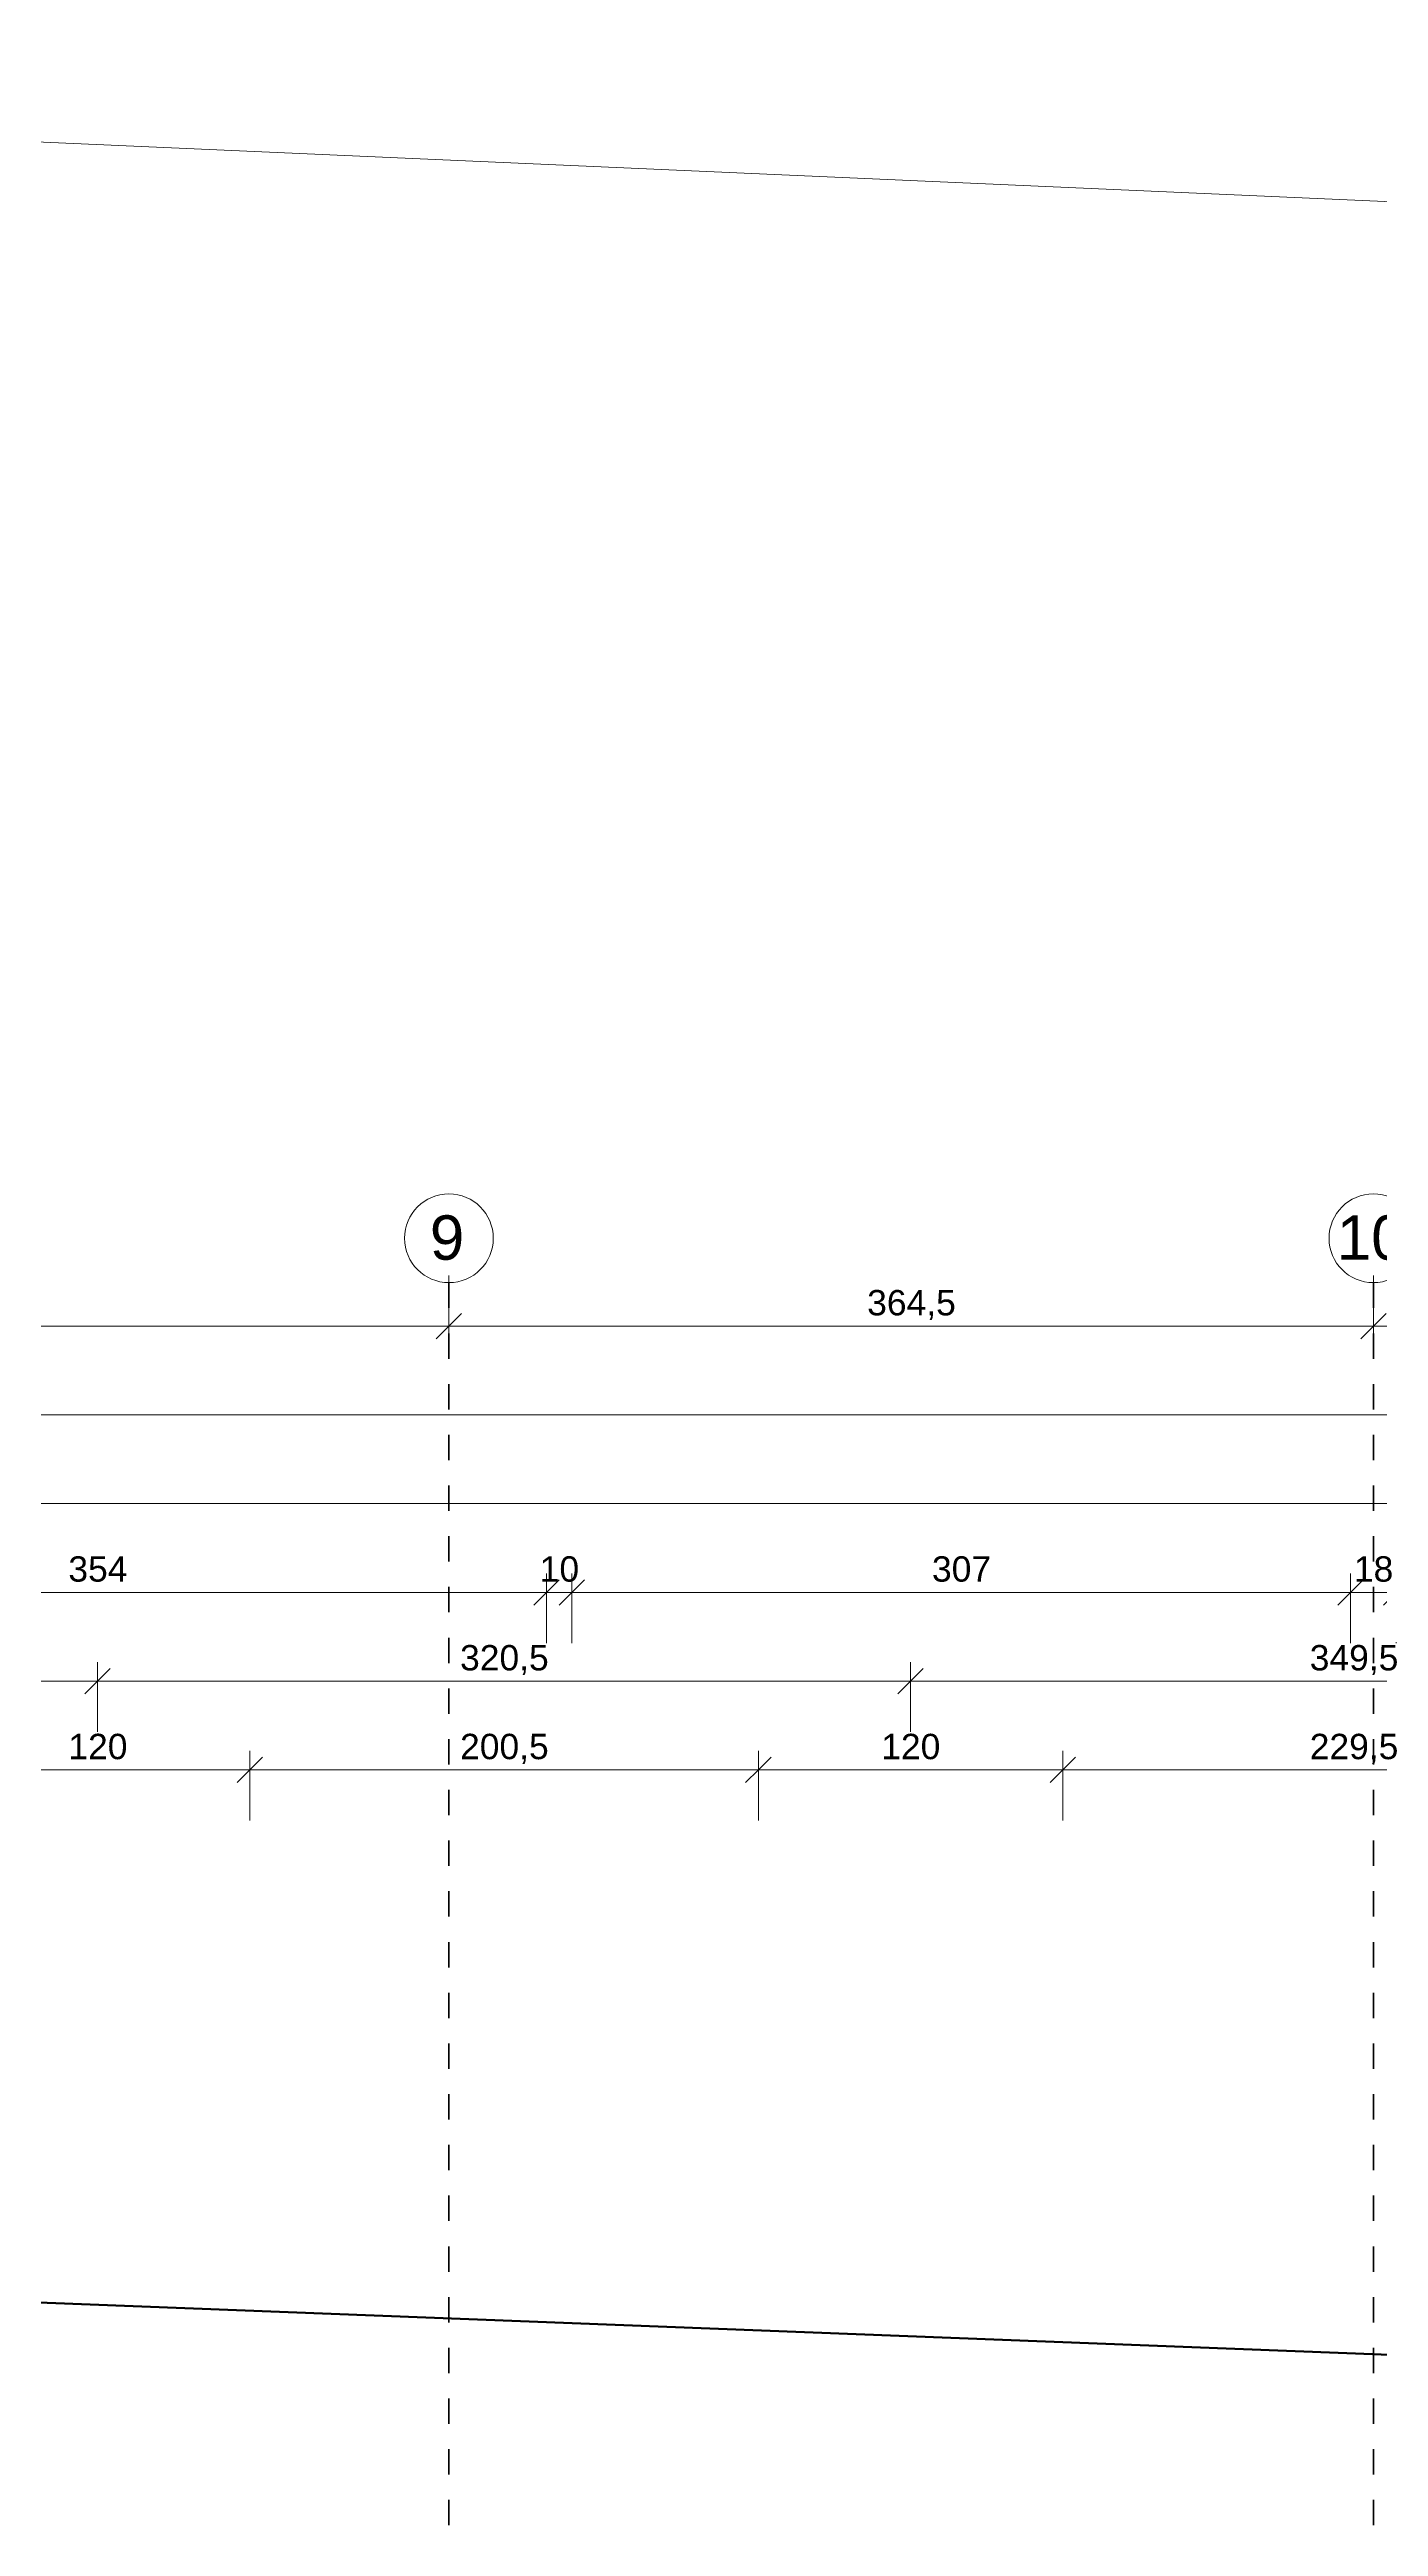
# Model space of a CAD drawing. Header units: metres. Extents: x 3.2 to 50, y 58.8 to 100.4.
# Drawn here: x 27.34 to 32.58, y 89.33 to 99.09 of the extents above; entities that cross this region are included whole.
import ezdxf

# ---------------------------------------------------------------- set-up
doc = ezdxf.new("R2010")
doc.units = ezdxf.units.M
doc.linetypes.add('Strich Punkt Mittel', pattern=[0.015875, 0.00635, -0.004763, 0, -0.004763])
for name, color, linetype, lineweight in [('A_2D', 7, 'Continuous', 13), ('A_Bemassung-50_', 4, 'Continuous', 9), ('A_Bemassung_', 4, 'Continuous', 9), ('A_Beschriftung_', 7, 'Continuous', 9), ('A_Grundstuecksgrenze', 5, 'Continuous', 70), ('A_Raster_', 1, 'Continuous', 9)]:
    doc.layers.add(name, color=color, linetype=linetype, lineweight=lineweight)
doc.styles.add('Arial_1', font='arial.ttf', dxfattribs={"height": 0.175})
doc.styles.add('Arial_5', font='arial.ttf', dxfattribs={"height": 0.1})
doc.dimstyles.new('WGA-Bemaßung', dxfattribs={"dimscale": 0.3048, "dimtxt": 0.102026, "dimasz": 0.328084, "dimexe": 0.246063, "dimexo": 0.0625, "dimgap": 0.04101, "dimtad": 1, "dimdec": 1, "dimlfac": 100, "dimrnd": 0.5, "dimdsep": 46, "dimtxsty": 'Arial_5', "dimblk1": 'OBLIQUE', "dimblk2": 'OBLIQUE', "dimsah": 1, "dimcen": 0.09, "dimdle": 0.246063, "dimazin": 2, "dimtfac": 1, "dimtdec": 4, "dimtix": 1, "dimtmove": 0, "dimatfit": 3, "dimfxl": 0.656168, "dimfxlon": 1, "dimtvp": 1, "dimtolj": 1, "dimtzin": 0, "dimarcsym": 2})
doc.dimstyles.new('WGA-Bemaßung_3', dxfattribs={"dimscale": 0.3048, "dimtxt": 0.102026, "dimasz": 0.328084, "dimexe": 0.246063, "dimexo": 0.0625, "dimgap": 0.04101, "dimtad": 1, "dimdec": 1, "dimlfac": 100, "dimrnd": 0.5, "dimdsep": 46, "dimtxsty": 'Arial_5', "dimblk1": 'OBLIQUE', "dimblk2": 'OBLIQUE', "dimsah": 1, "dimcen": 0.09, "dimdle": 0.246063, "dimazin": 2, "dimtfac": 1, "dimtdec": 4, "dimtix": 1, "dimtmove": 0, "dimatfit": 3, "dimfxl": 0.656168, "dimfxlon": 1, "dimtvp": 1, "dimtolj": 1, "dimtzin": 0, "dimarcsym": 2})

# ---------------------------------------------------------------- blocks, each defined once
blk = doc.blocks.new('Family - ___-3180367-263_PP_01OG_BT1')
at = {"layer": 'A_Grundstuecksgrenze'}
blk.add_line((48.514, 89.3843), (26.926, 90.2231), dxfattribs=at)
blk = doc.blocks.new('Raster - BS_Achse-112124-263_PP_01OG_BT1')
at = {"layer": 'A_Beschriftung_'}
blk.add_circle((0, 0), 0.0035, dxfattribs=at)
blk = doc.blocks.new('DIMBLOCK5-263_PP_01OG_BT1')
at = {"layer": 'A_Bemassung-50_', "transparency": 16777216}
for p, q in [((22.1677, 94.0581), (22.1677, 94.2581)), ((28.9127, 94.0581), (28.9127, 94.2581)), ((22.1677, 94.0581), (28.9127, 94.0581)), ((22.1677, 94.0581), (22.1677, 93.9831)), ((28.9127, 94.0581), (28.9127, 93.9831))]:
    blk.add_line(p, q, dxfattribs=at)
at = {"layer": 'A_Bemassung-50_', "lineweight": 35, "transparency": 16777216}
for p, q in [((22.1677, 94.0581), (22.1177, 94.0081)), ((22.1677, 94.0581), (22.2177, 94.1081)), ((28.9127, 94.0581), (28.8627, 94.0081)), ((28.9127, 94.0581), (28.9627, 94.1081))]:
    blk.add_line(p, q, dxfattribs=at)
at = {"layer": 'A_Bemassung-50_', "color": 0, "transparency": 16777216, "insert": (25.3667, 94.2005), "char_height": 0.1, "width": 0.416266, "attachment_point": 1, "line_spacing_factor": 0.941778, "style": 'Arial_5'}
blk.add_mtext('674,5', dxfattribs=at)
blk = doc.blocks.new('_Oblique')
at = {"color": 0, "linetype": 'ByBlock', "lineweight": -2}
blk.add_line((-0.5, -0.5), (0.5, 0.5), dxfattribs=at)
blk = doc.blocks.new('DIMBLOCK6-263_PP_01OG_BT1')
at = {"layer": 'A_Bemassung-50_', "transparency": 16777216}
for p, q in [((28.9127, 94.0581), (28.9127, 94.2581)), ((32.5577, 94.0581), (32.5577, 94.2581)), ((28.9127, 94.0581), (32.5577, 94.0581)), ((28.9127, 94.0581), (28.9127, 93.9831)), ((32.5577, 94.0581), (32.5577, 93.9831))]:
    blk.add_line(p, q, dxfattribs=at)
at = {"layer": 'A_Bemassung-50_', "lineweight": 35, "transparency": 16777216}
for p, q in [((28.9127, 94.0581), (28.8627, 94.0081)), ((28.9127, 94.0581), (28.9627, 94.1081)), ((32.5577, 94.0581), (32.5077, 94.0081)), ((32.5577, 94.0581), (32.6077, 94.1081))]:
    blk.add_line(p, q, dxfattribs=at)
at = {"layer": 'A_Bemassung-50_', "color": 0, "transparency": 16777216, "insert": (30.5617, 94.2005), "char_height": 0.1, "width": 0.416266, "attachment_point": 1, "line_spacing_factor": 0.941778, "style": 'Arial_5'}
blk.add_mtext('364,5', dxfattribs=at)
blk = doc.blocks.new('DIMBLOCK7-263_PP_01OG_BT1')
at = {"layer": 'A_Bemassung-50_', "transparency": 16777216}
for p, q in [((32.5577, 94.0581), (32.5577, 94.2581)), ((42.4027, 94.0581), (42.4027, 94.2581)), ((32.5577, 94.0581), (42.4027, 94.0581)), ((32.5577, 94.0581), (32.5577, 93.9831)), ((42.4027, 94.0581), (42.4027, 93.9831))]:
    blk.add_line(p, q, dxfattribs=at)
at = {"layer": 'A_Bemassung-50_', "lineweight": 35, "transparency": 16777216}
for p, q in [((32.5577, 94.0581), (32.5077, 94.0081)), ((32.5577, 94.0581), (32.6077, 94.1081)), ((42.4027, 94.0581), (42.3527, 94.0081)), ((42.4027, 94.0581), (42.4527, 94.1081))]:
    blk.add_line(p, q, dxfattribs=at)
at = {"layer": 'A_Bemassung-50_', "color": 0, "transparency": 16777216, "insert": (37.3067, 94.2005), "char_height": 0.1, "width": 0.416266, "attachment_point": 1, "line_spacing_factor": 0.941778, "style": 'Arial_5'}
blk.add_mtext('984,5', dxfattribs=at)
blk = doc.blocks.new('DIMBLOCK11-263_PP_01OG_BT1')
at = {"layer": 'A_Bemassung-50_', "transparency": 16777216}
for p, q in [((25.4177, 93.3581), (25.4177, 93.4331)), ((42.6627, 93.3581), (42.6627, 93.4331)), ((25.4177, 93.3581), (42.7377, 93.3581)), ((25.4177, 93.3581), (25.4177, 93.1581)), ((42.6627, 93.3581), (42.6627, 93.1581))]:
    blk.add_line(p, q, dxfattribs=at)
at = {"layer": 'A_Bemassung-50_', "lineweight": 35, "transparency": 16777216}
for p, q in [((25.4177, 93.3581), (25.4677, 93.4081)), ((42.6627, 93.3581), (42.7127, 93.4081)), ((25.4177, 93.3581), (25.3677, 93.3081)), ((42.6627, 93.3581), (42.6127, 93.3081))]:
    blk.add_line(p, q, dxfattribs=at)
at = {"layer": 'A_Bemassung-50_', "color": 0, "transparency": 16777216, "insert": (33.8283, 93.5005), "char_height": 0.1, "width": 0.50856, "attachment_point": 1, "line_spacing_factor": 0.941778, "style": 'Arial_5'}
blk.add_mtext('1724,5', dxfattribs=at)
blk = doc.blocks.new('DIMBLOCK24-263_PP_01OG_BT1')
at = {"layer": 'A_Bemassung-50_', "transparency": 16777216}
for p, q in [((7.6627, 93.7081), (7.6627, 93.7831)), ((42.6627, 93.7081), (42.6627, 93.7831)), ((7.5877, 93.7081), (42.7377, 93.7081)), ((7.6627, 93.7081), (7.6627, 93.5081)), ((42.6627, 93.7081), (42.6627, 93.5081))]:
    blk.add_line(p, q, dxfattribs=at)
at = {"layer": 'A_Bemassung-50_', "lineweight": 35, "transparency": 16777216}
for p, q in [((7.6627, 93.7081), (7.6127, 93.6581)), ((7.6627, 93.7081), (7.7127, 93.7581)), ((42.6627, 93.7081), (42.6127, 93.6581)), ((42.6627, 93.7081), (42.7127, 93.7581))]:
    blk.add_line(p, q, dxfattribs=at)
at = {"layer": 'A_Bemassung-50_', "color": 0, "transparency": 16777216, "insert": (25.0088, 93.8505), "char_height": 0.1, "width": 0.369177, "attachment_point": 1, "line_spacing_factor": 0.941778, "style": 'Arial_5'}
blk.add_mtext('3500', dxfattribs=at)
blk = doc.blocks.new('DIMBLOCK51-263_PP_01OG_BT1')
at = {"layer": 'A_Bemassung-50_', "transparency": 16777216}
for p, q in [((23.9577, 92.6581), (23.9577, 92.7331)), ((27.5277, 92.6581), (27.5277, 92.7331)), ((23.9577, 92.6581), (27.5277, 92.6581)), ((23.9577, 92.6581), (23.9577, 92.4581)), ((27.5277, 92.6581), (27.5277, 92.4581))]:
    blk.add_line(p, q, dxfattribs=at)
at = {"layer": 'A_Bemassung-50_', "lineweight": 35, "transparency": 16777216}
for p, q in [((23.9577, 92.6581), (24.0077, 92.7081)), ((27.5277, 92.6581), (27.5777, 92.7081)), ((23.9577, 92.6581), (23.9077, 92.6081)), ((27.5277, 92.6581), (27.4777, 92.6081))]:
    blk.add_line(p, q, dxfattribs=at)
at = {"layer": 'A_Bemassung-50_', "color": 0, "transparency": 16777216, "insert": (25.6273, 92.8005), "char_height": 0.1, "width": 0.276883, "attachment_point": 1, "line_spacing_factor": 0.941778, "style": 'Arial_5'}
blk.add_mtext('357', dxfattribs=at)
blk = doc.blocks.new('DIMBLOCK52-263_PP_01OG_BT1')
at = {"layer": 'A_Bemassung-50_', "transparency": 16777216}
for p, q in [((27.5277, 92.6581), (27.5277, 92.7331)), ((30.7327, 92.6581), (30.7327, 92.7331)), ((27.5277, 92.6581), (30.7327, 92.6581)), ((27.5277, 92.6581), (27.5277, 92.4581)), ((30.7327, 92.6581), (30.7327, 92.4581))]:
    blk.add_line(p, q, dxfattribs=at)
at = {"layer": 'A_Bemassung-50_', "lineweight": 35, "transparency": 16777216}
for p, q in [((27.5277, 92.6581), (27.5777, 92.7081)), ((30.7327, 92.6581), (30.7827, 92.7081)), ((27.5277, 92.6581), (27.4777, 92.6081)), ((30.7327, 92.6581), (30.6827, 92.6081))]:
    blk.add_line(p, q, dxfattribs=at)
at = {"layer": 'A_Bemassung-50_', "color": 0, "transparency": 16777216, "insert": (28.9567, 92.8005), "char_height": 0.1, "width": 0.416266, "attachment_point": 1, "line_spacing_factor": 0.941778, "style": 'Arial_5'}
blk.add_mtext('320,5', dxfattribs=at)
blk = doc.blocks.new('DIMBLOCK53-263_PP_01OG_BT1')
at = {"layer": 'A_Bemassung-50_', "transparency": 16777216}
for p, q in [((30.7327, 92.6581), (30.7327, 92.7331)), ((34.2277, 92.6581), (34.2277, 92.7331)), ((30.7327, 92.6581), (34.2277, 92.6581)), ((30.7327, 92.6581), (30.7327, 92.4581)), ((34.2277, 92.6581), (34.2277, 92.4581))]:
    blk.add_line(p, q, dxfattribs=at)
at = {"layer": 'A_Bemassung-50_', "lineweight": 35, "transparency": 16777216}
for p, q in [((30.7327, 92.6581), (30.7827, 92.7081)), ((34.2277, 92.6581), (34.2777, 92.7081)), ((30.7327, 92.6581), (30.6827, 92.6081)), ((34.2277, 92.6581), (34.1777, 92.6081))]:
    blk.add_line(p, q, dxfattribs=at)
at = {"layer": 'A_Bemassung-50_', "color": 0, "transparency": 16777216, "insert": (32.3067, 92.8005), "char_height": 0.1, "width": 0.416266, "attachment_point": 1, "line_spacing_factor": 0.941778, "style": 'Arial_5'}
blk.add_mtext('349,5', dxfattribs=at)
blk = doc.blocks.new('DIMBLOCK238-263_PP_01OG_BT1')
at = {"layer": 'A_Bemassung-50_', "lineweight": 35, "transparency": 16777216}
for p, q in [((26.9277, 92.3081), (26.8777, 92.2581)), ((26.9277, 92.3081), (26.9777, 92.3581)), ((28.1277, 92.3081), (28.0777, 92.2581)), ((28.1277, 92.3081), (28.1777, 92.3581))]:
    blk.add_line(p, q, dxfattribs=at)
at = {"layer": 'A_Bemassung-50_', "transparency": 16777216}
for p, q in [((26.9277, 92.3081), (26.9277, 92.3831)), ((26.9277, 92.3081), (28.1277, 92.3081)), ((26.9277, 92.3081), (26.9277, 92.1081)), ((28.1277, 92.3081), (28.1277, 92.3831)), ((28.1277, 92.3081), (28.1277, 92.1081))]:
    blk.add_line(p, q, dxfattribs=at)
at = {"layer": 'A_Bemassung-50_', "color": 0, "transparency": 16777216, "insert": (27.4123, 92.4505), "char_height": 0.1, "width": 0.276883, "attachment_point": 1, "line_spacing_factor": 0.941778, "style": 'Arial_5'}
blk.add_mtext('120', dxfattribs=at)
blk = doc.blocks.new('DIMBLOCK239-263_PP_01OG_BT1')
at = {"layer": 'A_Bemassung-50_', "lineweight": 35, "transparency": 16777216}
for p, q in [((28.1277, 92.3081), (28.0777, 92.2581)), ((28.1277, 92.3081), (28.1777, 92.3581)), ((30.1327, 92.3081), (30.0827, 92.2581)), ((30.1327, 92.3081), (30.1827, 92.3581))]:
    blk.add_line(p, q, dxfattribs=at)
at = {"layer": 'A_Bemassung-50_', "transparency": 16777216}
for p, q in [((28.1277, 92.3081), (28.1277, 92.3831)), ((28.1277, 92.3081), (30.1327, 92.3081)), ((28.1277, 92.3081), (28.1277, 92.1081)), ((30.1327, 92.3081), (30.1327, 92.3831)), ((30.1327, 92.3081), (30.1327, 92.1081))]:
    blk.add_line(p, q, dxfattribs=at)
at = {"layer": 'A_Bemassung-50_', "color": 0, "transparency": 16777216, "insert": (28.9567, 92.4505), "char_height": 0.1, "width": 0.416266, "attachment_point": 1, "line_spacing_factor": 0.941778, "style": 'Arial_5'}
blk.add_mtext('200,5', dxfattribs=at)
blk = doc.blocks.new('DIMBLOCK240-263_PP_01OG_BT1')
at = {"layer": 'A_Bemassung-50_', "lineweight": 35, "transparency": 16777216}
for p, q in [((30.1327, 92.3081), (30.0827, 92.2581)), ((30.1327, 92.3081), (30.1827, 92.3581)), ((31.3327, 92.3081), (31.2827, 92.2581)), ((31.3327, 92.3081), (31.3827, 92.3581))]:
    blk.add_line(p, q, dxfattribs=at)
at = {"layer": 'A_Bemassung-50_', "transparency": 16777216}
for p, q in [((30.1327, 92.3081), (30.1327, 92.3831)), ((30.1327, 92.3081), (31.3327, 92.3081)), ((30.1327, 92.3081), (30.1327, 92.1081)), ((31.3327, 92.3081), (31.3327, 92.3831)), ((31.3327, 92.3081), (31.3327, 92.1081))]:
    blk.add_line(p, q, dxfattribs=at)
at = {"layer": 'A_Bemassung-50_', "color": 0, "transparency": 16777216, "insert": (30.6173, 92.4505), "char_height": 0.1, "width": 0.276883, "attachment_point": 1, "line_spacing_factor": 0.941778, "style": 'Arial_5'}
blk.add_mtext('120', dxfattribs=at)
blk = doc.blocks.new('DIMBLOCK241-263_PP_01OG_BT1')
at = {"layer": 'A_Bemassung-50_', "lineweight": 35, "transparency": 16777216}
for p, q in [((31.3327, 92.3081), (31.2827, 92.2581)), ((31.3327, 92.3081), (31.3827, 92.3581)), ((33.6277, 92.3081), (33.5777, 92.2581)), ((33.6277, 92.3081), (33.6777, 92.3581))]:
    blk.add_line(p, q, dxfattribs=at)
at = {"layer": 'A_Bemassung-50_', "transparency": 16777216}
for p, q in [((31.3327, 92.3081), (31.3327, 92.3831)), ((31.3327, 92.3081), (33.6277, 92.3081)), ((31.3327, 92.3081), (31.3327, 92.1081)), ((33.6277, 92.3081), (33.6277, 92.3831)), ((33.6277, 92.3081), (33.6277, 92.1081))]:
    blk.add_line(p, q, dxfattribs=at)
at = {"layer": 'A_Bemassung-50_', "color": 0, "transparency": 16777216, "insert": (32.3067, 92.4505), "char_height": 0.1, "width": 0.416266, "attachment_point": 1, "line_spacing_factor": 0.941778, "style": 'Arial_5'}
blk.add_mtext('229,5', dxfattribs=at)
blk = doc.blocks.new('DIMBLOCK534-263_PP_01OG_BT1')
at = {"layer": 'A_Bemassung-50_', "transparency": 16777216}
for p, q in [((25.7577, 93.0081), (25.7577, 93.0831)), ((29.2977, 93.0081), (29.2977, 93.0831)), ((25.7577, 93.0081), (29.2977, 93.0081)), ((25.7577, 93.0081), (25.7577, 92.8081)), ((29.2977, 93.0081), (29.2977, 92.8081))]:
    blk.add_line(p, q, dxfattribs=at)
at = {"layer": 'A_Bemassung-50_', "lineweight": 35, "transparency": 16777216}
for p, q in [((25.7577, 93.0081), (25.7077, 92.9581)), ((25.7577, 93.0081), (25.8077, 93.0581)), ((29.2977, 93.0081), (29.2477, 92.9581)), ((29.2977, 93.0081), (29.3477, 93.0581))]:
    blk.add_line(p, q, dxfattribs=at)
at = {"layer": 'A_Bemassung-50_', "color": 0, "transparency": 16777216, "insert": (27.4123, 93.1505), "char_height": 0.1, "width": 0.276883, "attachment_point": 1, "line_spacing_factor": 0.941778, "style": 'Arial_5'}
blk.add_mtext('354', dxfattribs=at)
blk = doc.blocks.new('DIMBLOCK535-263_PP_01OG_BT1')
at = {"layer": 'A_Bemassung-50_', "transparency": 16777216}
for p, q in [((29.2977, 93.0081), (29.2977, 93.0831)), ((29.3977, 93.0081), (29.3977, 93.0831)), ((29.2977, 93.0081), (29.3977, 93.0081)), ((29.2977, 93.0081), (29.2977, 92.8081)), ((29.3977, 93.0081), (29.3977, 92.8081))]:
    blk.add_line(p, q, dxfattribs=at)
at = {"layer": 'A_Bemassung-50_', "lineweight": 35, "transparency": 16777216}
for p, q in [((29.2977, 93.0081), (29.2477, 92.9581)), ((29.2977, 93.0081), (29.3477, 93.0581)), ((29.3977, 93.0081), (29.3477, 92.9581)), ((29.3977, 93.0081), (29.4477, 93.0581))]:
    blk.add_line(p, q, dxfattribs=at)
at = {"layer": 'A_Bemassung-50_', "color": 0, "transparency": 16777216, "insert": (29.2708, 93.1505), "char_height": 0.1, "width": 0.184588, "attachment_point": 1, "line_spacing_factor": 0.941778, "style": 'Arial_5'}
blk.add_mtext('10', dxfattribs=at)
blk = doc.blocks.new('DIMBLOCK536-263_PP_01OG_BT1')
at = {"layer": 'A_Bemassung-50_', "transparency": 16777216}
for p, q in [((29.3977, 93.0081), (29.3977, 93.0831)), ((32.4677, 93.0081), (32.4677, 93.0831)), ((29.3977, 93.0081), (32.4677, 93.0081)), ((29.3977, 93.0081), (29.3977, 92.8081)), ((32.4677, 93.0081), (32.4677, 92.8081))]:
    blk.add_line(p, q, dxfattribs=at)
at = {"layer": 'A_Bemassung-50_', "lineweight": 35, "transparency": 16777216}
for p, q in [((29.3977, 93.0081), (29.3477, 92.9581)), ((29.3977, 93.0081), (29.4477, 93.0581)), ((32.4677, 93.0081), (32.4177, 92.9581)), ((32.4677, 93.0081), (32.5177, 93.0581))]:
    blk.add_line(p, q, dxfattribs=at)
at = {"layer": 'A_Bemassung-50_', "color": 0, "transparency": 16777216, "insert": (30.8173, 93.1505), "char_height": 0.1, "width": 0.276883, "attachment_point": 1, "line_spacing_factor": 0.941778, "style": 'Arial_5'}
blk.add_mtext('307', dxfattribs=at)
blk = doc.blocks.new('DIMBLOCK537-263_PP_01OG_BT1')
at = {"layer": 'A_Bemassung-50_', "transparency": 16777216}
for p, q in [((32.4677, 93.0081), (32.4677, 93.0831)), ((32.6477, 93.0081), (32.6477, 93.0831)), ((32.4677, 93.0081), (32.6477, 93.0081)), ((32.4677, 93.0081), (32.4677, 92.8081)), ((32.6477, 93.0081), (32.6477, 92.8081))]:
    blk.add_line(p, q, dxfattribs=at)
at = {"layer": 'A_Bemassung-50_', "lineweight": 35, "transparency": 16777216}
for p, q in [((32.4677, 93.0081), (32.4177, 92.9581)), ((32.4677, 93.0081), (32.5177, 93.0581)), ((32.6477, 93.0081), (32.5977, 92.9581)), ((32.6477, 93.0081), (32.6977, 93.0581))]:
    blk.add_line(p, q, dxfattribs=at)
at = {"layer": 'A_Bemassung-50_', "color": 0, "transparency": 16777216, "insert": (32.4808, 93.1505), "char_height": 0.1, "width": 0.184588, "attachment_point": 1, "line_spacing_factor": 0.941778, "style": 'Arial_5'}
blk.add_mtext('18', dxfattribs=at)

msp = doc.modelspace()

# ---------------------------------------------------------------- linework, layer by layer
at = {"layer": 'A_2D', "lineweight": 18}
msp.add_line((48.514, 97.7921), (19.0083, 99.0917), dxfattribs=at)
at = {"layer": 'A_Raster_', "linetype": 'Strich Punkt Mittel', "lineweight": 35}
for p, q in [((28.9127, 94.2296), (28.9127, 59.9489)), ((32.5577, 94.2296), (32.5577, 59.9489))]:
    msp.add_line(p, q, dxfattribs=at)

# ---------------------------------------------------------------- block references
at = {"layer": 'A_Beschriftung_', "xscale": 49.99999999999998, "yscale": 49.99999999999998, "zscale": 49.99999999999998, "rotation": 180}
for p in [(28.9127, 94.4046), (32.5577, 94.4046)]:
    msp.add_blockref('Raster - BS_Achse-112124-263_PP_01OG_BT1', p, dxfattribs=at)
at = {"layer": 'A_Grundstuecksgrenze'}
msp.add_blockref('Family - ___-3180367-263_PP_01OG_BT1', (0, 0), dxfattribs=at)

# ---------------------------------------------------------------- texts
at = {"layer": 'A_Beschriftung_', "char_height": 0.175, "attachment_point": 1, "style": 'Arial_1'}
for s, insert, width in [('9', (28.8374, 94.4949), 0.168354), ('10', (32.4131, 94.4949), 0.336709)]:
    msp.add_mtext(s, dxfattribs=dict(at, insert=insert, width=width))

# ---------------------------------------------------------------- dimensions: what is measured, and where the dimension line sits
at = {"layer": 'A_Bemassung_'}
for base, p1, p2, dimstyle, override, picture, middle in [((28.9127, 94.0581), (22.1677, 94.2581), (28.9127, 94.2581), 'WGA-Bemaßung', {"dimpost": '<>', "dimfxl": 6.745}, 'DIMBLOCK5-263_PP_01OG_BT1', (25.5402, 94.1217)), ((32.5577, 94.0581), (28.9127, 94.2581), (32.5577, 94.2581), 'WGA-Bemaßung', {"dimpost": '<>', "dimfxl": 3.645}, 'DIMBLOCK6-263_PP_01OG_BT1', (30.7352, 94.1217)), ((42.4027, 94.0581), (32.5577, 94.2581), (42.4027, 94.2581), 'WGA-Bemaßung', {"dimpost": '<>', "dimfxl": 9.845}, 'DIMBLOCK7-263_PP_01OG_BT1', (37.4802, 94.1217)), ((42.6627, 93.7081), (7.6627, 93.5081), (42.6627, 93.5081), 'WGA-Bemaßung', {"dimpost": '<>', "dimfxl": 35}, 'DIMBLOCK24-263_PP_01OG_BT1', (25.1627, 93.7717)), ((42.6627, 93.3581), (25.4177, 93.1581), (42.6627, 93.1581), 'WGA-Bemaßung', {"dimpost": '<>', "dimfxl": 17.245}, 'DIMBLOCK11-263_PP_01OG_BT1', (34.0402, 93.4217)), ((29.2977, 93.0081), (25.7577, 92.8081), (29.2977, 92.8081), 'WGA-Bemaßung_3', {"dimpost": '<>', "dimfxl": 3.54}, 'DIMBLOCK534-263_PP_01OG_BT1', (27.5277, 93.0717)), ((29.3977, 93.0081), (29.2977, 92.8081), (29.3977, 92.8081), 'WGA-Bemaßung_3', {"dimpost": '<>', "dimfxl": 0.1}, 'DIMBLOCK535-263_PP_01OG_BT1', (29.3477, 93.0717)), ((32.4677, 93.0081), (29.3977, 92.8081), (32.4677, 92.8081), 'WGA-Bemaßung_3', {"dimpost": '<>', "dimfxl": 3.07}, 'DIMBLOCK536-263_PP_01OG_BT1', (30.9327, 93.0717)), ((32.6477, 93.0081), (32.4677, 92.8081), (32.6477, 92.8081), 'WGA-Bemaßung_3', {"dimpost": '<>', "dimfxl": 0.18}, 'DIMBLOCK537-263_PP_01OG_BT1', (32.5577, 93.0717)), ((27.5277, 92.6581), (23.9577, 92.4581), (27.5277, 92.4581), 'WGA-Bemaßung', {"dimpost": '<>', "dimfxl": 3.57}, 'DIMBLOCK51-263_PP_01OG_BT1', (25.7427, 92.7217)), ((30.7327, 92.6581), (27.5277, 92.4581), (30.7327, 92.4581), 'WGA-Bemaßung', {"dimpost": '<>', "dimfxl": 3.205}, 'DIMBLOCK52-263_PP_01OG_BT1', (29.1302, 92.7217)), ((34.2277, 92.6581), (30.7327, 92.4581), (34.2277, 92.4581), 'WGA-Bemaßung', {"dimpost": '<>', "dimfxl": 3.495}, 'DIMBLOCK53-263_PP_01OG_BT1', (32.4802, 92.7217)), ((28.1277, 92.3081), (26.9277, 92.1081), (28.1277, 92.1081), 'WGA-Bemaßung', {"dimpost": '<>', "dimfxl": 1.2}, 'DIMBLOCK238-263_PP_01OG_BT1', (27.5277, 92.3717)), ((30.1327, 92.3081), (28.1277, 92.1081), (30.1327, 92.1081), 'WGA-Bemaßung', {"dimpost": '<>', "dimfxl": 2.005}, 'DIMBLOCK239-263_PP_01OG_BT1', (29.1302, 92.3717)), ((31.3327, 92.3081), (30.1327, 92.1081), (31.3327, 92.1081), 'WGA-Bemaßung', {"dimpost": '<>', "dimfxl": 1.2}, 'DIMBLOCK240-263_PP_01OG_BT1', (30.7327, 92.3717)), ((33.6277, 92.3081), (31.3327, 92.1081), (33.6277, 92.1081), 'WGA-Bemaßung', {"dimpost": '<>', "dimfxl": 2.295}, 'DIMBLOCK241-263_PP_01OG_BT1', (32.4802, 92.3717))]:
    dim = msp.add_linear_dim(base=base, p1=p1, p2=p2, dimstyle=dimstyle, override=override, dxfattribs=at)
    dim.commit()
    dim.dimension.update_dxf_attribs({"geometry": picture, "text_midpoint": middle})

doc.saveas('drawing.dxf')
